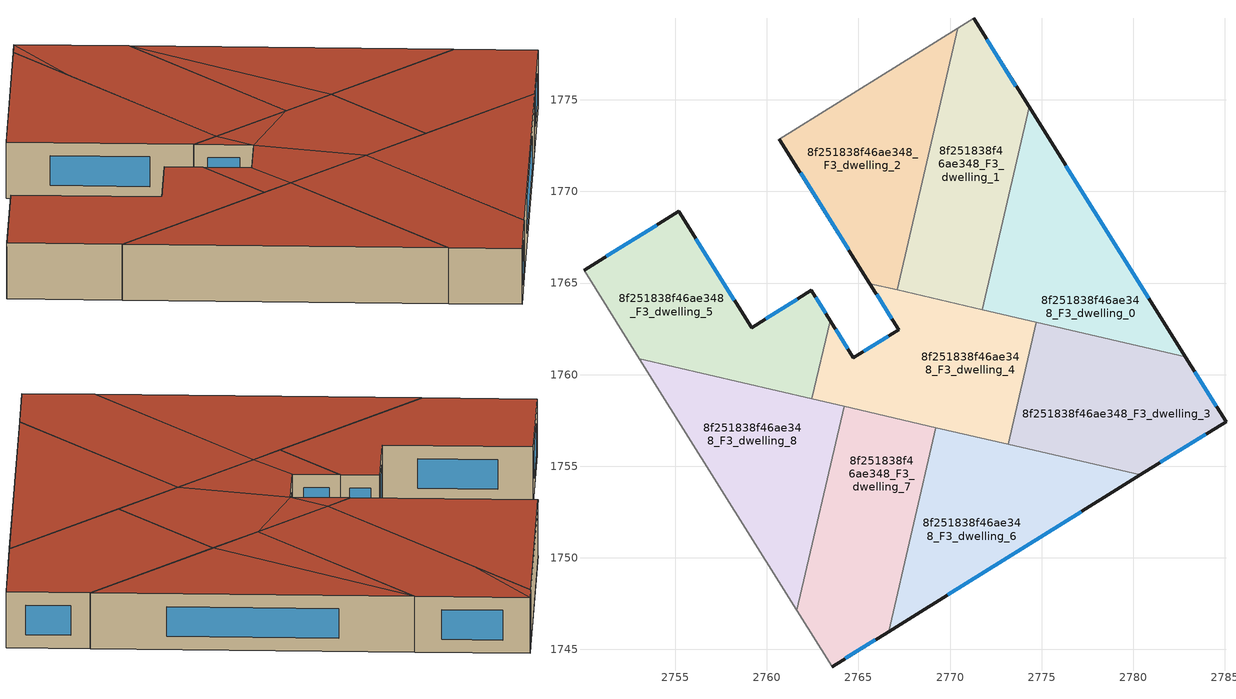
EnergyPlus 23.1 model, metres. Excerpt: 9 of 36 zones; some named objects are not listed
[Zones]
8f251838f46ae348_F3_dwelling_0
 floor to 8f251838f46ae348_F2_dwelling_0 (EU_floor_Construction): 2774.31,1774.61 2774.72,1762.86 2771.75,1763.55 z9; 2774.31,1774.61 2782.85,1760.98 2774.72,1762.86 z9
 wall outside (EU_wall_Construction): 2782.85,1760.98 2774.31,1774.61 z9:12
 wall to 8f251838f46ae348_F3_dwelling_1 (EU_wall_Construction): 2774.31,1774.61 2771.75,1763.55 z9:12
 wall to 8f251838f46ae348_F3_dwelling_3 (EU_wall_Construction): 2774.72,1762.86 2782.85,1760.98 z9:12
 wall to 8f251838f46ae348_F3_dwelling_4 (EU_wall_Construction): 2771.75,1763.55 2774.72,1762.86 z9:12
 window (EU_Window_Construction): 2780.84,1764.18 2776.31,1771.41 z9.7:11.3
 roof outside (EU_roof_Construction): 2782.85,1760.98 2774.31,1774.61 2774.72,1762.86 z12; 2774.72,1762.86 2774.31,1774.61 2771.75,1763.55 z12
8f251838f46ae348_F3_dwelling_1
 floor to 8f251838f46ae348_F2_dwelling_1 (EU_floor_Construction): 2771.28,1779.45 2774.31,1774.61 2771.75,1763.55 2767.12,1764.62 2769.49,1774.88 z9; 2771.28,1779.45 2769.49,1774.88 2770.43,1778.92 z9
 wall outside (EU_wall_Construction): 2774.31,1774.61 2771.28,1779.45 z9:12
 wall adiabatic (EU_wall_Construction): 2771.28,1779.45 2770.43,1778.92 z9:12
 wall to 8f251838f46ae348_F3_dwelling_2 (EU_wall_Construction): 2770.43,1778.92 2767.12,1764.62 z9:12
 wall to 8f251838f46ae348_F3_dwelling_4 (EU_wall_Construction): 2767.12,1764.62 2771.75,1763.55 z9:12
 window (EU_Window_Construction): 2773.6,1775.75 2771.99,1778.31 z9.7:11.3
 roof outside (EU_roof_Construction): 2771.75,1763.55 2774.31,1774.61 2771.28,1779.45 2769.49,1774.88 2767.12,1764.62 z12; 2769.49,1774.88 2771.28,1779.45 2770.43,1778.92 z12
8f251838f46ae348_F3_dwelling_2
 floor to 8f251838f46ae348_F2_dwelling_2 (EU_floor_Construction): 2770.43,1778.92 2767.12,1764.62 2765.62,1764.97 2760.68,1772.86 z9
 wall outside (EU_wall_Construction): 2760.68,1772.86 2765.62,1764.97 z9:12
 wall adiabatic (EU_wall_Construction): 2770.43,1778.92 2760.68,1772.86 z9:12
 wall to 8f251838f46ae348_F3_dwelling_4 (EU_wall_Construction): 2765.62,1764.97 2767.12,1764.62 z9:12
 window (EU_Window_Construction): 2761.84,1771.01 2764.46,1766.82 z9.7:11.3
 roof outside (EU_roof_Construction): 2767.12,1764.62 2770.43,1778.92 2760.68,1772.86 2765.62,1764.97 z12
8f251838f46ae348_F3_dwelling_3
 floor to 8f251838f46ae348_F2_dwelling_3 (EU_floor_Construction): 2782.85,1760.98 2785.06,1757.44 2780.38,1754.52 2773.17,1756.19 2774.72,1762.86 z9
 wall outside (EU_wall_Construction): 2780.38,1754.52 2785.06,1757.44 2782.85,1760.98 z9:12
 wall to 8f251838f46ae348_F3_dwelling_4 (EU_wall_Construction): 2774.72,1762.86 2773.17,1756.19 z9:12
 wall to 8f251838f46ae348_F3_dwelling_6 (EU_wall_Construction): 2773.17,1756.19 2780.38,1754.52 z9:12
 window (EU_Window_Construction): 2784.54,1758.27 2783.37,1760.15 / 2781.48,1755.21 2783.96,1756.75 z9.7:11.3
 roof outside (EU_roof_Construction): 2785.06,1757.44 2782.85,1760.98 2774.72,1762.86 2773.17,1756.19 2780.38,1754.52 z12
8f251838f46ae348_F3_dwelling_4
 floor to 8f251838f46ae348_F2_dwelling_4 (EU_floor_Construction): 2771.75,1763.55 2767.19,1762.46 2767.12,1764.62 z9; 2767.19,1762.46 2769.23,1757.11 2764.21,1758.27 2764.72,1760.93 z9; 2774.72,1762.86 2773.17,1756.19 2769.23,1757.11 2767.19,1762.46 2771.75,1763.55 z9; 2763.45,1762.95 2764.72,1760.93 2764.21,1758.27 2762.46,1758.68 z9; 2767.12,1764.62 2767.19,1762.46 2765.62,1764.97 z9
 wall outside (EU_wall_Construction): 2765.62,1764.97 2767.19,1762.46 2764.72,1760.93 2763.46,1762.95 z9:12
 wall to 8f251838f46ae348_F3_dwelling_5 (EU_wall_Construction): 2763.45,1762.95 2762.46,1758.67 z9:12
 wall to 8f251838f46ae348_F3_dwelling_7 (EU_wall_Construction): 2764.21,1758.27 2769.23,1757.11 z9:12
 wall to 8f251838f46ae348_F3_dwelling_6 (EU_wall_Construction): 2769.23,1757.11 2773.17,1756.19 z9:12
 wall to 8f251838f46ae348_F3_dwelling_8 (EU_wall_Construction): 2762.46,1758.67 2764.21,1758.27 z9:12
 window (EU_Window_Construction): 2764.42,1761.4 2763.75,1762.48 / 2766.61,1762.1 2765.3,1761.29 / 2765.99,1764.38 2766.82,1763.05 z9.7:11.3
 roof outside (EU_roof_Construction): 2773.17,1756.19 2774.72,1762.86 2771.75,1763.55 2767.19,1762.46 2769.23,1757.11 z12; 2771.75,1763.55 2767.12,1764.62 2767.19,1762.46 z12; 2769.23,1757.11 2767.19,1762.46 2764.72,1760.93 2764.21,1758.27 z12; 2764.21,1758.27 2764.72,1760.93 2763.46,1762.95 2762.46,1758.68 z12; 2767.19,1762.46 2767.12,1764.62 2765.62,1764.97 z12
8f251838f46ae348_F3_dwelling_5
 floor to 8f251838f46ae348_F2_dwelling_5 (EU_floor_Construction): 2762.42,1764.6 2763.45,1762.95 2762.46,1758.68 2753.05,1760.86 2750.02,1765.7 2755.19,1768.92 2759.16,1762.57 z9
 wall outside (EU_wall_Construction): 2763.46,1762.95 2762.42,1764.6 2759.16,1762.57 2755.19,1768.92 2750.02,1765.7 z9:12
 wall adiabatic (EU_wall_Construction): 2750.02,1765.7 2753.05,1760.86 z9:12
 wall to 8f251838f46ae348_F3_dwelling_8 (EU_wall_Construction): 2753.05,1760.86 2762.46,1758.67 z9:12
 window (EU_Window_Construction): 2753.98,1768.16 2751.23,1766.45 / 2758.23,1764.06 2756.12,1767.42 / 2761.66,1764.12 2759.93,1763.05 / 2763.21,1763.34 2762.67,1764.21 z9.7:11.3
 roof outside (EU_roof_Construction): 2762.46,1758.68 2763.45,1762.95 2762.42,1764.6 2759.16,1762.57 2755.19,1768.92 2750.02,1765.7 2753.05,1760.86 z12
8f251838f46ae348_F3_dwelling_6
 floor to 8f251838f46ae348_F2_dwelling_6 (EU_floor_Construction): 2780.38,1754.52 2766.65,1745.97 2769.23,1757.11 z9
 wall outside (EU_wall_Construction): 2766.65,1745.97 2780.38,1754.52 z9:12
 wall to 8f251838f46ae348_F3_dwelling_7 (EU_wall_Construction): 2769.23,1757.11 2766.65,1745.97 z9:12
 window (EU_Window_Construction): 2769.87,1747.98 2777.16,1752.51 z9.7:11.3
 roof outside (EU_roof_Construction): 2780.38,1754.52 2769.23,1757.11 2766.65,1745.97 z12
8f251838f46ae348_F3_dwelling_7
 floor to 8f251838f46ae348_F2_dwelling_7 (EU_floor_Construction): 2769.23,1757.11 2766.65,1745.97 2763.54,1755.39 2764.21,1758.27 z9; 2763.54,1755.39 2766.65,1745.97 2763.57,1744.06 2761.63,1747.14 z9
 wall outside (EU_wall_Construction): 2763.57,1744.06 2766.65,1745.97 z9:12
 wall adiabatic (EU_wall_Construction): 2761.63,1747.14 2763.57,1744.06 z9:12
 wall to 8f251838f46ae348_F3_dwelling_8 (EU_wall_Construction): 2764.21,1758.27 2761.63,1747.14 z9:12
 window (EU_Window_Construction): 2764.29,1744.51 2765.92,1745.52 z9.7:11.3
 roof outside (EU_roof_Construction): 2766.65,1745.97 2769.23,1757.11 2764.21,1758.27 2761.63,1747.14 2763.57,1744.06 z12
8f251838f46ae348_F3_dwelling_8
 floor to 8f251838f46ae348_F2_dwelling_8 (EU_floor_Construction): 2762.46,1758.67 2761.63,1747.14 2753.05,1760.86 z9; 2764.21,1758.27 2761.63,1747.14 2762.46,1758.67 z9
 wall adiabatic (EU_wall_Construction): 2753.05,1760.86 2761.63,1747.14 z9:12
 roof outside (EU_roof_Construction): 2761.63,1747.14 2764.21,1758.27 2753.05,1760.86 z12
[Building]
EU S2 Campaign: North Axis=0; Terrain=City; Solar Distribution=FullExterior
[Site:Location]
Budapest.Ferenc.Liszt.Intl.AP: Latitude=47.437; Longitude=19.256; Time Zone=1; Elevation=185
[SizingPeriod:WeatherFileDays]
AnnualSizingPeriod: Begin Month=1; Begin Day of Month=1; End Month=12; End Day of Month=31; Day of Week for Start Day=Monday; Use Weather File Daylight Saving Period=No; Use Weather File Rain and Snow Indicators=No
[MATERIAL]
EU_InternalMass_Material: Roughness=MediumRough; Thickness=0.1; Conductivity=1; Density=1800; Specific Heat=900; Thermal Absorptance=0.9; Solar Absorptance=0.7; Visible Absorptance=0.7
[MATERIAL:NOMASS] Roughness=MediumRough; Thermal Absorptance=0.9; Solar Absorptance=0.7; Visible Absorptance=0.7
Name | Thermal Resistance
EU_wall_NoMass | 0.832559
EU_roof_NoMass | 1.39638
EU_floor_NoMass | 0.872794
[WINDOWMATERIAL:SIMPLEGLAZINGSYSTEM]
EU_Window_SimpleGlazing: UFactor=2.79869; Solar Heat Gain Coefficient=0.75; Visible Transmittance=0.75
[CONSTRUCTION]
EU_wall_Construction: EU_wall_NoMass
EU_roof_Construction: EU_roof_NoMass
EU_floor_Construction: EU_floor_NoMass
EU_Window_Construction: EU_Window_SimpleGlazing
EU_InternalMass_Construction: EU_InternalMass_Material
[ZONE] Type=1; Multiplier=1; Ceiling Height=autocalculate; Floor Area=autocalculate; Part of Total Floor Area=Yes
Name | Volume
8f251838f46ae348_F3_dwelling_0 | 194.089
8f251838f46ae348_F3_dwelling_1 | 194.077
8f251838f46ae348_F3_dwelling_2 | 194.073
8f251838f46ae348_F3_dwelling_3 | 196.296
8f251838f46ae348_F3_dwelling_4 | 196.314
8f251838f46ae348_F3_dwelling_5 | 202.967
8f251838f46ae348_F3_dwelling_6 | 196.291
8f251838f46ae348_F3_dwelling_7 | 196.309
8f251838f46ae348_F3_dwelling_8 | 196.323
[INTERNALMASS] Construction=EU_InternalMass_Construction
Name | Zone or ZoneList | Surface Area
8f251838f46ae348_F3_dwelling_0_EU_InternalMass | 8f251838f46ae348_F3_dwelling_0 | 64.6982
8f251838f46ae348_F3_dwelling_1_EU_InternalMass | 8f251838f46ae348_F3_dwelling_1 | 64.6933
8f251838f46ae348_F3_dwelling_2_EU_InternalMass | 8f251838f46ae348_F3_dwelling_2 | 64.6909
8f251838f46ae348_F3_dwelling_3_EU_InternalMass | 8f251838f46ae348_F3_dwelling_3 | 65.434
8f251838f46ae348_F3_dwelling_4_EU_InternalMass | 8f251838f46ae348_F3_dwelling_4 | 65.4416
8f251838f46ae348_F3_dwelling_5_EU_InternalMass | 8f251838f46ae348_F3_dwelling_5 | 67.6549
8f251838f46ae348_F3_dwelling_6_EU_InternalMass | 8f251838f46ae348_F3_dwelling_6 | 65.4303
8f251838f46ae348_F3_dwelling_7_EU_InternalMass | 8f251838f46ae348_F3_dwelling_7 | 65.4368
8f251838f46ae348_F3_dwelling_8_EU_InternalMass | 8f251838f46ae348_F3_dwelling_8 | 65.4412
[OTHEREQUIPMENT] Fuel Type=Electricity; Design Level Calculation Method=Watts/Area; Power per Zone Floor Area=1; Fraction Latent=0; Fraction Radiant=0; Fraction Lost=0; Carbon Dioxide Generation Rate=0; EndUse Subcategory=EU_Step8_InternalGains
Name | Zone or ZoneList or Space or SpaceList | Schedule
EU_Step8_InternalGain_8f251838f46ae348_F3_dwelling_0_f000 | 8f251838f46ae348_F3_dwelling_0 | EU_Step8_GainSchedule_8f251838f46ae348_F3_dwelling_0_f000
EU_Step8_InternalGain_8f251838f46ae348_F3_dwelling_1_f000 | 8f251838f46ae348_F3_dwelling_1 | EU_Step8_GainSchedule_8f251838f46ae348_F3_dwelling_1_f000
EU_Step8_InternalGain_8f251838f46ae348_F3_dwelling_2_f000 | 8f251838f46ae348_F3_dwelling_2 | EU_Step8_GainSchedule_8f251838f46ae348_F3_dwelling_2_f000
EU_Step8_InternalGain_8f251838f46ae348_F3_dwelling_3_f000 | 8f251838f46ae348_F3_dwelling_3 | EU_Step8_GainSchedule_8f251838f46ae348_F3_dwelling_3_f000
EU_Step8_InternalGain_8f251838f46ae348_F3_dwelling_4_f000 | 8f251838f46ae348_F3_dwelling_4 | EU_Step8_GainSchedule_8f251838f46ae348_F3_dwelling_4_f000
EU_Step8_InternalGain_8f251838f46ae348_F3_dwelling_5_f000 | 8f251838f46ae348_F3_dwelling_5 | EU_Step8_GainSchedule_8f251838f46ae348_F3_dwelling_5_f000
EU_Step8_InternalGain_8f251838f46ae348_F3_dwelling_6_f000 | 8f251838f46ae348_F3_dwelling_6 | EU_Step8_GainSchedule_8f251838f46ae348_F3_dwelling_6_f000
EU_Step8_InternalGain_8f251838f46ae348_F3_dwelling_7_f000 | 8f251838f46ae348_F3_dwelling_7 | EU_Step8_GainSchedule_8f251838f46ae348_F3_dwelling_7_f000
EU_Step8_InternalGain_8f251838f46ae348_F3_dwelling_8_f000 | 8f251838f46ae348_F3_dwelling_8 | EU_Step8_GainSchedule_8f251838f46ae348_F3_dwelling_8_f000
[ZONEVENTILATION:DESIGNFLOWRATE] Schedule=EU_AlwaysOn; Design Flow Rate Calculation Method=AirChanges/Hour; Air Changes per Hour=0.475469; Ventilation Type=Natural; Fan Pressure Rise=0; Fan Total Efficiency=1; Constant Term Coefficient=1; Temperature Term Coefficient=0; Velocity Term Coefficient=0; Velocity Squared Term Coefficient=0; Minimum Indoor Temperature=-100; Maximum Indoor Temperature=100; Delta Temperature=-100; Minimum Outdoor Temperature=-100; Maximum Outdoor Temperature=100; Maximum Wind Speed=40
Name | Zone or ZoneList or Space or SpaceList
EU_ConstantAir_8f251838f46ae348_F3_dwelling_0 | 8f251838f46ae348_F3_dwelling_0
EU_ConstantAir_8f251838f46ae348_F3_dwelling_1 | 8f251838f46ae348_F3_dwelling_1
EU_ConstantAir_8f251838f46ae348_F3_dwelling_2 | 8f251838f46ae348_F3_dwelling_2
EU_ConstantAir_8f251838f46ae348_F3_dwelling_3 | 8f251838f46ae348_F3_dwelling_3
EU_ConstantAir_8f251838f46ae348_F3_dwelling_4 | 8f251838f46ae348_F3_dwelling_4
EU_ConstantAir_8f251838f46ae348_F3_dwelling_5 | 8f251838f46ae348_F3_dwelling_5
EU_ConstantAir_8f251838f46ae348_F3_dwelling_6 | 8f251838f46ae348_F3_dwelling_6
EU_ConstantAir_8f251838f46ae348_F3_dwelling_7 | 8f251838f46ae348_F3_dwelling_7
EU_ConstantAir_8f251838f46ae348_F3_dwelling_8 | 8f251838f46ae348_F3_dwelling_8
[HVACTEMPLATE:ZONE:IDEALLOADSAIRSYSTEM] System Availability Schedule=EU_AlwaysOn; Maximum Heating Supply Air Temperature=50; Minimum Cooling Supply Air Temperature=13; Maximum Heating Supply Air Humidity Ratio=0.0156; Minimum Cooling Supply Air Humidity Ratio=0.0077; Heating Limit=NoLimit; Cooling Limit=NoLimit; Heating Availability Schedule=EU_AlwaysOn; Cooling Availability Schedule=EU_CoolingOff; Dehumidification Control Type=ConstantSensibleHeatRatio; Cooling Sensible Heat Ratio=0.7; Dehumidification Setpoint=60; Humidification Control Type=None; Humidification Setpoint=30; Outdoor Air Method=None; Outdoor Air Flow Rate per Person=0.00944; Outdoor Air Flow Rate per Zone Floor Area=0; Outdoor Air Flow Rate per Zone=0; Demand Controlled Ventilation Type=None; Outdoor Air Economizer Type=NoEconomizer; Heat Recovery Type=None; Sensible Heat Recovery Effectiveness=0.7; Latent Heat Recovery Effectiveness=0.65
Name | Template Thermostat
8f251838f46ae348_F3_dwelling_0 | EU_HeatOnly_8f251838f46ae348_F3_dwelling_0
8f251838f46ae348_F3_dwelling_1 | EU_HeatOnly_8f251838f46ae348_F3_dwelling_1
8f251838f46ae348_F3_dwelling_2 | EU_HeatOnly_8f251838f46ae348_F3_dwelling_2
8f251838f46ae348_F3_dwelling_3 | EU_HeatOnly_8f251838f46ae348_F3_dwelling_3
8f251838f46ae348_F3_dwelling_4 | EU_HeatOnly_8f251838f46ae348_F3_dwelling_4
8f251838f46ae348_F3_dwelling_5 | EU_HeatOnly_8f251838f46ae348_F3_dwelling_5
8f251838f46ae348_F3_dwelling_6 | EU_HeatOnly_8f251838f46ae348_F3_dwelling_6
8f251838f46ae348_F3_dwelling_7 | EU_HeatOnly_8f251838f46ae348_F3_dwelling_7
8f251838f46ae348_F3_dwelling_8 | EU_HeatOnly_8f251838f46ae348_F3_dwelling_8
[SIZING:ZONE] Zone Cooling Design Supply Air Temperature Input Method=SupplyAirTemperature; Zone Cooling Design Supply Air Temperature=13; Zone Heating Design Supply Air Temperature Input Method=SupplyAirTemperature; Zone Heating Design Supply Air Temperature=50; Zone Cooling Design Supply Air Humidity Ratio=0.008; Zone Heating Design Supply Air Humidity Ratio=0.008; Cooling Design Air Flow Method=DesignDay; Cooling Design Air Flow Rate=0; Cooling Minimum Air Flow per Zone Floor Area=0.000762; Cooling Minimum Air Flow=0; Cooling Minimum Air Flow Fraction=0.2; Heating Design Air Flow Method=DesignDay; Heating Design Air Flow Rate=0; Heating Maximum Air Flow per Zone Floor Area=0.002032; Heating Maximum Air Flow=0.141576; Heating Maximum Air Flow Fraction=0.3; Account for Dedicated Outdoor Air System=No; Dedicated Outdoor Air System Control Strategy=NeutralSupplyAir; Dedicated Outdoor Air Low Setpoint Temperature for Design=autosize; Dedicated Outdoor Air High Setpoint Temperature for Design=autosize; Zone Load Sizing Method=Sensible Load Only No Latent Load; Zone Latent Cooling Design Supply Air Humidity Ratio Input Method=HumidityRatioDifference; Zone Cooling Design Supply Air Humidity Ratio Difference=0.005; Zone Latent Heating Design Supply Air Humidity Ratio Input Method=HumidityRatioDifference; Zone Humidification Design Supply Air Humidity Ratio Difference=0.005
8f251838f46ae348_F3_dwelling_0; 8f251838f46ae348_F3_dwelling_1; 8f251838f46ae348_F3_dwelling_2; 8f251838f46ae348_F3_dwelling_3; 8f251838f46ae348_F3_dwelling_4; 8f251838f46ae348_F3_dwelling_5; 8f251838f46ae348_F3_dwelling_6; 8f251838f46ae348_F3_dwelling_7; 8f251838f46ae348_F3_dwelling_8
[SCHEDULE:CONSTANT]
Name | Hourly Value
EU_AlwaysOn | 1
EU_CoolingOff | 0
[SCHEDULE:FILE] Column Number=1; Rows to Skip at Top=0; Number of Hours of Data=8760; Column Separator=Comma; Interpolate to Timestep=No; Minutes per Item=60; Adjust Schedule for Daylight Savings=Yes
Name | File
EU_Step8_GainSchedule_8f251838f46ae348_F3_dwelling_0_f000 | ../../schedules/8f251838f46ae348/8f251838f46ae348_F3_dwelling_0_f000_gain.csv
EU_Step8_GainSchedule_8f251838f46ae348_F3_dwelling_1_f000 | ../../schedules/8f251838f46ae348/8f251838f46ae348_F3_dwelling_1_f000_gain.csv
EU_Step8_GainSchedule_8f251838f46ae348_F3_dwelling_2_f000 | ../../schedules/8f251838f46ae348/8f251838f46ae348_F3_dwelling_2_f000_gain.csv
EU_Step8_GainSchedule_8f251838f46ae348_F3_dwelling_3_f000 | ../../schedules/8f251838f46ae348/8f251838f46ae348_F3_dwelling_3_f000_gain.csv
EU_Step8_GainSchedule_8f251838f46ae348_F3_dwelling_4_f000 | ../../schedules/8f251838f46ae348/8f251838f46ae348_F3_dwelling_4_f000_gain.csv
EU_Step8_GainSchedule_8f251838f46ae348_F3_dwelling_5_f000 | ../../schedules/8f251838f46ae348/8f251838f46ae348_F3_dwelling_5_f000_gain.csv
EU_Step8_GainSchedule_8f251838f46ae348_F3_dwelling_6_f000 | ../../schedules/8f251838f46ae348/8f251838f46ae348_F3_dwelling_6_f000_gain.csv
EU_Step8_GainSchedule_8f251838f46ae348_F3_dwelling_7_f000 | ../../schedules/8f251838f46ae348/8f251838f46ae348_F3_dwelling_7_f000_gain.csv
EU_Step8_GainSchedule_8f251838f46ae348_F3_dwelling_8_f000 | ../../schedules/8f251838f46ae348/8f251838f46ae348_F3_dwelling_8_f000_gain.csv
